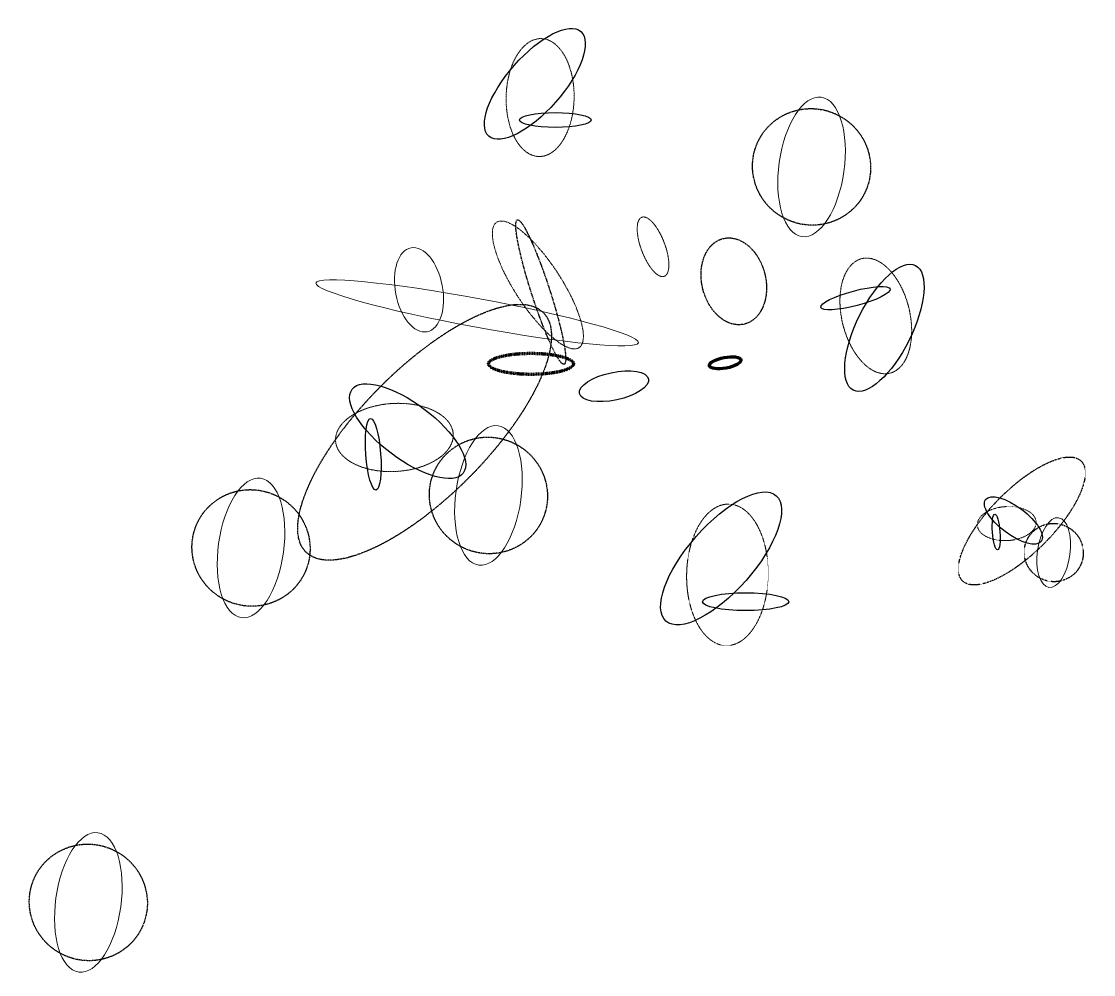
# Model space of a CAD drawing. Header units: metres. Extents: x 7423163 to 7424612, y 5546918 to 5548205.
import ezdxf

# ---------------------------------------------------------------- set-up
doc = ezdxf.new("R2010")
doc.units = ezdxf.units.M
for name, pattern in [('CENTER', [2, 1.25, -0.25, 0.25, -0.25]), ('DASHED2', [0.375, 0.25, -0.125]), ('HIDDEN', [0.375, 0.25, -0.125]), ('PHANTOM2', [1.25, 0.625, -0.125, 0.125, -0.125, 0.125, -0.125])]:
    doc.linetypes.add(name, pattern=pattern)
doc.layers.add('block 2', color=7, linetype='Continuous', true_color=0x4f257e)
doc.layers.add('block_1', color=7, linetype='Continuous')
doc.linetypes.add('FENCELINE2', pattern='A,0.25,-0.1,[132,ltypeshp.shx,S=0.1,R=0,X=-0.1,Y=0],-0.1,1', length=1.45)

# ---------------------------------------------------------------- blocks, each defined once
blk = doc.blocks.new('block_1')
at = {"layer": 'block_1', "color": 131, "linetype": 'FENCELINE2', "lineweight": 0}
blk.add_ellipse((-12.8, -23.2), major_axis=(-13, -94.1), ratio=0.46499, dxfattribs=at)
at = {"layer": 'block_1', "color": 7, "linetype": 'HIDDEN', "lineweight": -3, "transparency": 33554559}
blk.add_ellipse((-12.8, -23.2), major_axis=(74.2, -29.8), ratio=0.981574, dxfattribs=at)
blk = doc.blocks.new('block_2')
at = {"color": 90}
blk.add_ellipse((-16.5, -39.7), major_axis=(62.1, 70.6), ratio=0.397628, dxfattribs=at)
at = {"layer": 'block 2', "color": 62, "linetype": 'DASHED2', "lineweight": 0, "true_color": 0x90e31c}
blk.add_ellipse((-9.4, -58.2), major_axis=(1.5, 79.6), ratio=0.576964, dxfattribs=at)
at = {"layer": 'block 2', "linetype": 'ByBlock', "lineweight": -2, "transparency": 33554457}
blk.add_ellipse((11.1, -88.4), major_axis=(-48.5, 0), ratio=0.206523, dxfattribs=at)
blk = doc.blocks.new('block_block')
at = {"layer": 'block 2', "color": 1, "linetype": 'DASHED2', "lineweight": 25}
blk.add_ellipse((40.8, 7, -208), major_axis=(160.2, 161.8), ratio=0.376478, dxfattribs=at)
at = {"layer": 'block 2', "rotation": 274.3228008182686}
blk.add_blockref('block_2', (58.8, -5, -208), dxfattribs=at)
at = {"layer": 'block_1'}
blk.add_blockref('block_1', (139.9, -55.1, 1), dxfattribs=at)

msp = doc.modelspace()

# ---------------------------------------------------------------- linework, layer by layer
at = {"linetype": 'CENTER', "lineweight": 0, "transparency": 33554661}
msp.add_ellipse((7423861, 5547849.5, 209), major_axis=(-55.7, 84.6), ratio=0.30803, dxfattribs=at)
at = {"color": 1, "linetype": 'CENTER', "lineweight": -3}
msp.add_ellipse((7423864.9, 5547839.9, 209), major_axis=(-31.6, 97.5), ratio=0.120915, dxfattribs=at)
at = {"color": 0, "linetype": 'DASHED2', "lineweight": 5}
msp.add_ellipse((7424016.6, 5547901, 209), major_axis=(15.2, -39.9), ratio=0.377204, dxfattribs=at)
at = {"linetype": 'PHANTOM2', "lineweight": 25, "transparency": 33554661}
msp.add_ellipse((7424125.7, 5547854.4, 209), major_axis=(14.5, -57.7), ratio=0.724409, dxfattribs=at)
at = {"color": 2, "lineweight": 20, "transparency": 33554674}
msp.add_ellipse((7423700.4, 5547843, 208), major_axis=(10.8, -56.7), ratio=0.552926, dxfattribs=at)
at = {"color": 5, "linetype": 'Continuous', "lineweight": 5, "transparency": 33554483}
msp.add_ellipse((7423778.9, 5547811.8, 208), major_axis=(217.9, -40.3), ratio=0.087081, dxfattribs=at)
at = {"color": 6, "linetype": 'DASHED2', "lineweight": 100, "transparency": 33554572}
msp.add_ellipse((7423851.7, 5547743, 209), major_axis=(57.3, 0), ratio=0.248762, dxfattribs=at)
at = {"color": 202, "linetype": 'FENCELINE2', "lineweight": 100}
msp.add_ellipse((7424114.1, 5547744.4, 209), major_axis=(-21.3, -4), ratio=0.335395, dxfattribs=at)
msp.add_ellipse((7423963.8, 5547712.7, 209), major_axis=(-46.7, -9.9), ratio=0.391681)

# ---------------------------------------------------------------- block references
for name, p in [('block_2', (7423873.4, 5548160.7, 208)), ('block_1', (7424243.6, 5548032.1, 209))]:
    msp.add_blockref(name, p)
at = {"layer": 'block 2', "rotation": 194.8227096383524}
msp.add_blockref('block_2', (7424323.4, 5547749), dxfattribs=at)
at = {"layer": 'block 2'}
msp.add_blockref('block_block', (7423667.1, 5547643.6, 208), dxfattribs=at)
for name, p, xscale, yscale, zscale in [('block_block', (7424494.5, 5547527.3), 0.5, 0.5, 0.5), ('block_2', (7424128.4, 5547527.9), 1.2, 1.2, 1.2)]:
    msp.add_blockref(name, p, dxfattribs=dict(at, xscale=xscale, yscale=yscale, zscale=zscale))
at = {"layer": 'block_1'}
for p in [(7423486.2, 5547517.6, 209), (7423266.4, 5547039, 208)]:
    msp.add_blockref('block_1', p, dxfattribs=at)

doc.saveas('drawing.dxf')
